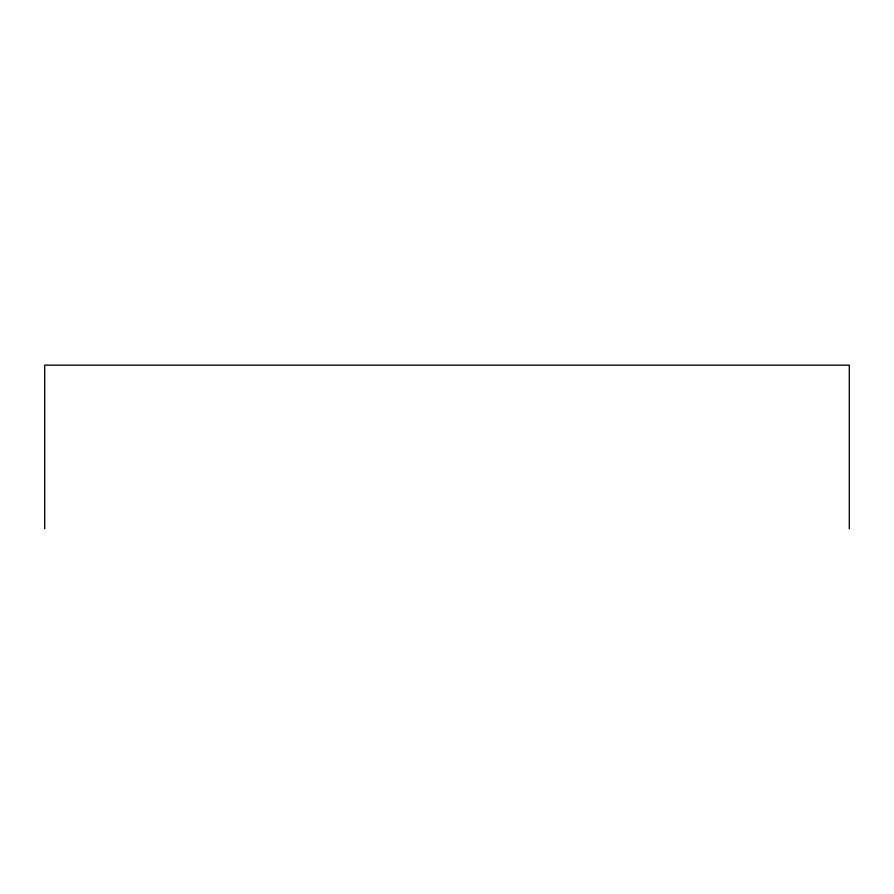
<?xml version="1.0" encoding="UTF-8"?>
<svg xmlns="http://www.w3.org/2000/svg" width="894" height="894" viewBox="0 0 894 894"><rect width="100%" height="100%" fill="white"/><g stroke="black" fill="none" stroke-linecap="round" stroke-linejoin="round"><path stroke-width="1.34" d="M849.3 528.846L849.3 365.154L44.7 365.154L44.7 528.846"/></g></svg>
